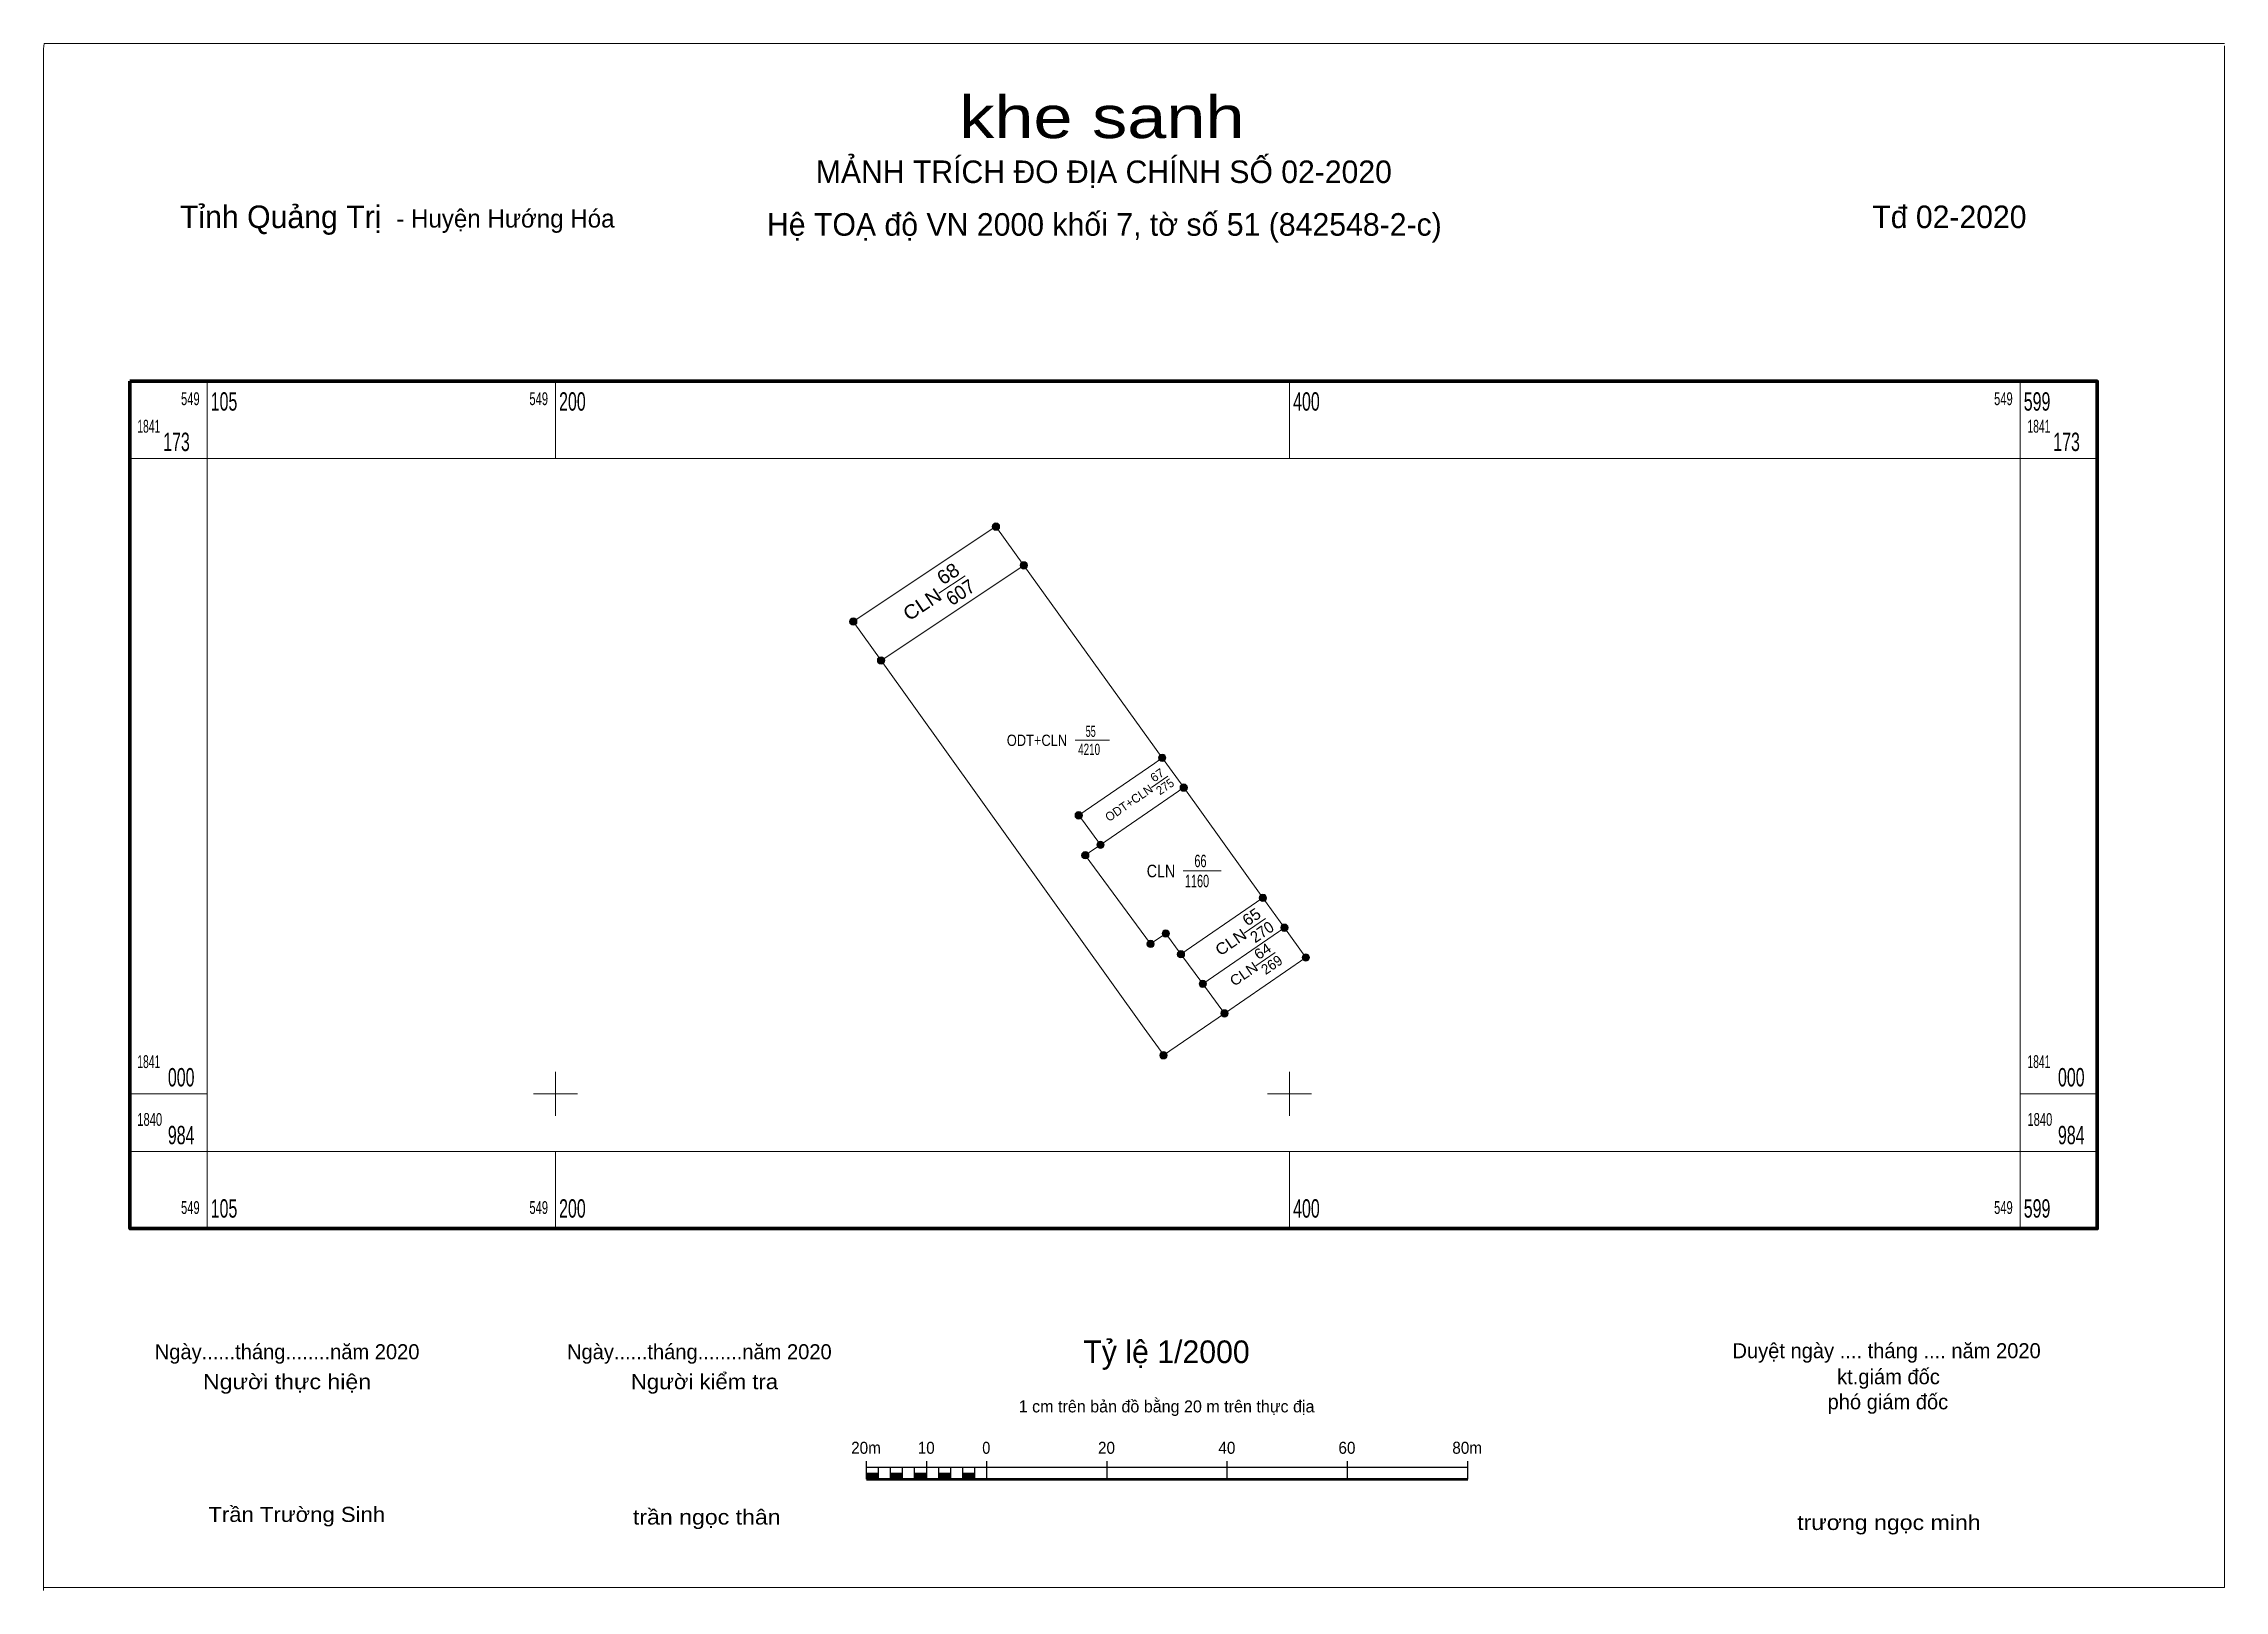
# Model space of a CAD drawing. Header units: metres. Extents: x 549061 to 549655, y 1840865 to 1841286.
import ezdxf
from ezdxf.enums import TextEntityAlignment as Align

# ---------------------------------------------------------------- set-up
doc = ezdxf.new("R2010")
doc.units = ezdxf.units.M
doc.header["$LTSCALE"] = 1.5
doc.header["$PDMODE"] = 32
doc.header["$PDSIZE"] = 0.75
for name, color, linetype, lineweight in [('1', 7, 'Continuous', 13), ('10', 7, 'Continuous', 13), ('11', 7, 'Continuous', 13), ('13', 7, 'Continuous', 13), ('2', 7, 'Continuous', 25), ('63', 7, 'Continuous', 13)]:
    doc.layers.add(name, color=color, linetype=linetype, lineweight=lineweight)
doc.layers.add('4', color=7, linetype='Continuous')

msp = doc.modelspace()

# ---------------------------------------------------------------- hatches: boundary and pattern name
at = {"layer": '2'}
for points in [[(549284.78, 1840894.98), (549288.06, 1840894.98), (549288.06, 1840896.62), (549284.78, 1840896.62)], [(549291.33, 1840894.98), (549294.61, 1840894.98), (549294.61, 1840896.62), (549291.33, 1840896.62)], [(549297.88, 1840894.98), (549301.16, 1840894.98), (549301.16, 1840896.62), (549297.88, 1840896.62)], [(549304.43, 1840894.98), (549307.71, 1840894.98), (549307.71, 1840896.62), (549304.43, 1840896.62)], [(549310.99, 1840894.98), (549314.26, 1840894.98), (549314.26, 1840896.62), (549310.99, 1840896.62)]]:
    msp.add_hatch(color=256, dxfattribs=at).paths.add_polyline_path(points)
at = {"layer": '63'}
for points in [[(549321.04, 1841154.5, 1), (549319.04, 1841154.5, 1)], [(549328.631, 1841143.946, 1), (549326.631, 1841143.946, 1)], [(549282.16, 1841128.63, 1), (549280.16, 1841128.63, 1)], [(549289.722, 1841118.056, 1), (549287.722, 1841118.056, 1)], [(549366.35, 1841091.5, 1), (549364.35, 1841091.5, 1)], [(549372.18, 1841083.39, 1), (549370.18, 1841083.39, 1)], [(549343.57, 1841075.85, 1), (549341.57, 1841075.85, 1)], [(549349.499, 1841067.801, 1), (549347.499, 1841067.801, 1)], [(549345.38, 1841064.97, 1), (549343.38, 1841064.97, 1)], [(549393.78, 1841053.35, 1), (549391.78, 1841053.35, 1)], [(549367.29, 1841043.64, 1), (549365.29, 1841043.64, 1)], [(549399.62, 1841045.24, 1), (549397.62, 1841045.24, 1)], [(549363.17, 1841040.81, 1), (549361.17, 1841040.81, 1)], [(549371.44, 1841038, 1), (549369.44, 1841038, 1)], [(549405.46, 1841037.12, 1), (549403.46, 1841037.12, 1)], [(549377.37, 1841029.95, 1), (549375.37, 1841029.95, 1)], [(549383.3, 1841021.9, 1), (549381.3, 1841021.9, 1)], [(549366.66, 1841010.47, 1), (549364.66, 1841010.47, 1)]]:
    msp.add_hatch(color=256, dxfattribs=at).paths.add_polyline_path(points)

# ---------------------------------------------------------------- linework, layer by layer
at = {"layer": '1'}
for points in [[(549365.66, 1841010.47), (549365.73, 1841010.52), (549360.39, 1841017.84), (549288.72, 1841118.06), (549327.63, 1841143.95)], [(549327.63, 1841143.95), (549365.35, 1841091.5), (549363.3, 1841090.09), (549342.57, 1841075.85), (549348.5, 1841067.8)], [(549348.5, 1841067.8), (549344.38, 1841064.97), (549362.17, 1841040.81), (549366.29, 1841043.64), (549370.44, 1841038), (549376.37, 1841029.95), (549382.3, 1841021.9), (549365.66, 1841010.47)]]:
    msp.add_lwpolyline(points, dxfattribs=at)
for p in [(549348.5, 1841067.8), (549365.66, 1841010.47)]:
    msp.add_point(p, dxfattribs=at)
at = {"layer": '10'}
for p, q in [((549348.5, 1841067.8), (549371.18, 1841083.39)), ((549348.5, 1841067.8), (549371.18, 1841083.39)), ((549348.5, 1841067.8), (549371.18, 1841083.39)), ((549371.18, 1841083.39), (549392.78, 1841053.35)), ((549371.18, 1841083.39), (549392.78, 1841053.35)), ((549371.18, 1841083.39), (549392.78, 1841053.35))]:
    msp.add_line(p, q, dxfattribs=at)
for points in [[(549288.72, 1841118.06), (549281.16, 1841128.63), (549320.04, 1841154.5), (549327.63, 1841143.95)], [(549365.35, 1841091.5), (549365.86, 1841090.8), (549371.18, 1841083.39)], [(549365.35, 1841091.5), (549365.86, 1841090.8), (549371.18, 1841083.39)], [(549365.35, 1841091.5), (549365.86, 1841090.8), (549371.18, 1841083.39)], [(549370.44, 1841038), (549391.05, 1841052.16), (549392.78, 1841053.35), (549398.62, 1841045.24)], [(549370.44, 1841038), (549391.05, 1841052.16), (549392.78, 1841053.35), (549398.62, 1841045.24)], [(549370.44, 1841038), (549391.05, 1841052.16), (549392.78, 1841053.35), (549398.62, 1841045.24)], [(549376.37, 1841029.95), (549396.98, 1841044.11), (549398.62, 1841045.24)], [(549376.37, 1841029.95), (549396.98, 1841044.11), (549398.62, 1841045.24)], [(549376.37, 1841029.95), (549396.98, 1841044.11), (549398.62, 1841045.24)], [(549382.3, 1841021.9), (549404.46, 1841037.12), (549404.46, 1841037.12), (549398.62, 1841045.24)], [(549382.3, 1841021.9), (549404.46, 1841037.12), (549404.46, 1841037.12), (549398.62, 1841045.24)], [(549382.3, 1841021.9), (549404.46, 1841037.12), (549404.46, 1841037.12), (549398.62, 1841045.24)]]:
    msp.add_lwpolyline(points, dxfattribs=at)
at = {"layer": '11'}
for p, q in [((549060.73, 1841286.09), (549654.73, 1841286.09)), ((549654.74, 1841285.45), (549654.74, 1840865.45)), ((549654.73, 1840865.45), (549060.73, 1840865.45))]:
    msp.add_line(p, q, dxfattribs=at)
msp.add_lwpolyline([(549060.55, 1840864.7), (549060.55, 1841284.7), (549060.73, 1841286.09)], dxfattribs=at)
at = {"layer": '13'}
for p, q in [((549304.51, 1841136.36), (549311.68, 1841141.14)), ((549341.59, 1841096.29), (549350.97, 1841096.29)), ((549362.44, 1841083.44), (549366.88, 1841086.49)), ((549371.05, 1841060.69), (549381.43, 1841060.69)), ((549387.69, 1841043.79), (549393.49, 1841047.77)), ((549390.86, 1841034.88), (549396.08, 1841038.47))]:
    msp.add_line(p, q, dxfattribs=at)
at = {"layer": '2'}
for p, q in [((549284.78, 1840894.98), (549284.78, 1840899.89)), ((549284.78, 1840898.25), (549448.57, 1840898.25)), ((549288.06, 1840894.98), (549288.06, 1840898.25)), ((549291.33, 1840894.98), (549291.33, 1840898.25)), ((549294.61, 1840894.98), (549294.61, 1840898.25)), ((549297.88, 1840894.98), (549297.88, 1840898.25)), ((549301.16, 1840894.98), (549301.16, 1840899.89)), ((549304.43, 1840894.98), (549304.43, 1840898.25)), ((549307.71, 1840894.98), (549307.71, 1840898.25)), ((549310.99, 1840894.98), (549310.99, 1840898.25)), ((549314.26, 1840894.98), (549314.26, 1840898.25)), ((549317.54, 1840894.98), (549317.54, 1840899.89)), ((549350.3, 1840894.98), (549350.3, 1840899.89)), ((549383.05, 1840894.98), (549383.05, 1840899.89)), ((549415.81, 1840894.98), (549415.81, 1840899.89)), ((549448.57, 1840894.98), (549448.57, 1840899.89))]:
    msp.add_line(p, q, dxfattribs=at)
at = {"layer": '2', "lineweight": 53}
msp.add_line((549284.78, 1840894.98), (549448.57, 1840894.98), dxfattribs=at)
at = {"layer": '2', "lineweight": 13}
for points in [[(549284.78, 1840894.98), (549288.06, 1840894.98), (549288.06, 1840896.62), (549284.78, 1840896.62)], [(549291.33, 1840894.98), (549294.61, 1840894.98), (549294.61, 1840896.62), (549291.33, 1840896.62)], [(549297.88, 1840894.98), (549301.16, 1840894.98), (549301.16, 1840896.62), (549297.88, 1840896.62)], [(549304.43, 1840894.98), (549307.71, 1840894.98), (549307.71, 1840896.62), (549304.43, 1840896.62)], [(549310.99, 1840894.98), (549314.26, 1840894.98), (549314.26, 1840896.62), (549310.99, 1840896.62)]]:
    msp.add_lwpolyline(points, close=True, dxfattribs=at)
at = {"layer": '63'}
for p, q in [((549105.08, 1841173.1), (549105.08, 1841194.1)), ((549200, 1841173.1), (549200, 1841194.1)), ((549400, 1841173.1), (549400, 1841194.1)), ((549599.08, 1841173.1), (549599.08, 1841194.1)), ((549105.08, 1841173.1), (549084.08, 1841173.1)), ((549599.08, 1841173.1), (549620.08, 1841173.1)), ((549200, 1840994), (549200, 1841006)), ((549400, 1840994), (549400, 1841006)), ((549105.08, 1841000), (549084.08, 1841000)), ((549194, 1841000), (549206, 1841000)), ((549394, 1841000), (549406, 1841000)), ((549599.08, 1841000), (549620.08, 1841000)), ((549105.08, 1840984.25), (549084.08, 1840984.25)), ((549105.08, 1840984.25), (549105.08, 1840963.25)), ((549200, 1840984.25), (549200, 1840963.25)), ((549400, 1840984.25), (549400, 1840963.25)), ((549599.08, 1840984.25), (549599.08, 1840963.25)), ((549599.08, 1840984.25), (549620.08, 1840984.25))]:
    msp.add_line(p, q, dxfattribs=at)
at = {"layer": '63', "lineweight": 70}
msp.add_lwpolyline([(549084.08, 1841194.1), (549620.08, 1841194.1), (549620.08, 1840963.25), (549084.08, 1840963.25)], close=True, dxfattribs=at)
at = {"layer": '63'}
msp.add_lwpolyline([(549105.08, 1841173.1), (549599.08, 1841173.1), (549599.08, 1840984.25), (549105.08, 1840984.25)], close=True, dxfattribs=at)
for centre in [(549320.04, 1841154.5), (549327.631, 1841143.946), (549281.16, 1841128.63), (549288.722, 1841118.056), (549365.35, 1841091.5), (549371.18, 1841083.39), (549342.57, 1841075.85), (549348.499, 1841067.801), (549344.38, 1841064.97), (549392.78, 1841053.35), (549366.29, 1841043.64), (549398.62, 1841045.24), (549362.17, 1841040.81), (549370.44, 1841038), (549404.46, 1841037.12), (549376.37, 1841029.95), (549382.3, 1841021.9), (549365.66, 1841010.47)]:
    msp.add_circle(centre, 1, dxfattribs=at)

# ---------------------------------------------------------------- texts
at = {"layer": '13'}
for s, height, rotation, width, p in [('68', 3.8, 33.639, 1.05, (549308.047, 1841140.088)), ('67', 2.37, 34.486, 1.05, (549364.629, 1841085.808)), ('65', 3.11, 34.491, 1.05, (549390.559, 1841046.895)), ('64', 2.8, 34.491, 1.1, (549393.462, 1841037.683))]:
    msp.add_text(s, height=height, rotation=rotation, dxfattribs=dict(at, width=width)).set_placement(p, align=Align.CENTER)
for s, height, width, p in [('55', 3.08, 0.6, (549345.85, 1841097.21)), ('66', 3.41, 0.65, (549375.75, 1841061.71))]:
    msp.add_text(s, height=height, dxfattribs=dict(at, width=width)).set_placement(p, align=Align.CENTER)
at = {"layer": '2'}
for s, height, width, p in [('khe sanh', 11.46, 1.25, (549348.89, 1841260.35)), ('Người thực hiện', 4.094, 1.15, (549126.88, 1840919.51)), ('Người kiểm tra', 4.094, 1.1, (549240.615, 1840919.51)), ('20m', 3.275, 0.95, (549284.625, 1840901.91)), ('10', 3.275, 0.95, (549301.03, 1840901.91)), ('0', 3.275, 0.9, (549317.395, 1840901.91)), ('20', 3.275, 0.95, (549350.15, 1840901.91)), ('40', 3.275, 0.95, (549382.95, 1840901.91)), ('60', 3.275, 0.95, (549415.67, 1840901.91)), ('80m', 3.275, 0.95, (549448.425, 1840901.91)), ('Trần Trường Sinh', 4.094, 1.1, (549129.52, 1840883.35)), ('trần ngọc thân', 4.094, 1.15, (549241.235, 1840882.63)), ('trương ngọc minh', 4.094, 1.15, (549563.33, 1840881.15))]:
    msp.add_text(s, height=height, dxfattribs=dict(at, width=width)).set_placement(p, align=Align.CENTER)
for s, height, p in [('MẢNH TRÍCH ĐO ĐỊA CHÍNH SỐ 02-2020', 6.14, (549349.43, 1841248.11)), ('Hệ TOẠ độ VN 2000 khối 7, tờ số 51 (842548-2-c)', 6.156, (549349.565, 1841233.75)), ('Ngày......tháng........năm 2020', 4.094, (549126.895, 1840927.67)), ('Ngày......tháng........năm 2020', 4.094, (549239.215, 1840927.67)), ('Tỷ lệ 1/2000', 6.158, (549366.505, 1840926.63)), ('Duyệt ngày .... tháng .... năm 2020', 4.094, (549562.705, 1840927.95)), ('kt.giám đốc', 4.094, (549563.215, 1840920.87)), ('1 cm trên bản đồ bằng 20 m trên thực địa', 3.275, (549366.53, 1840913.19)), ('phó giám đốc', 4.094, (549563.055, 1840914.03))]:
    msp.add_text(s, height=height, dxfattribs=at).set_placement(p, align=Align.CENTER)
for s, height, p in [('Tỉnh Quảng Trị ', 6.156, (549097.69, 1841235.83)), ('- Huyện Hướng Hóa', 4.912, (549156.65, 1841235.99))]:
    msp.add_text(s, height=height, dxfattribs=at).set_placement(p)
msp.add_text(' Tđ 02-2020', height=6.14, dxfattribs=at).set_placement((549600.82, 1841235.83), align=Align.RIGHT)
at = {"layer": '2', "width": 1.1}
for height, rotation, p in [(3.8, 33.639, (549305.645, 1841134.845)), (3.11, 34.491, (549388.689, 1841042.591)), (2.8, 34.491, (549391.754, 1841033.806))]:
    msp.add_text('CLN', height=height, rotation=rotation, dxfattribs=at).set_placement(p, align=Align.RIGHT)
at = {"layer": '2', "width": 0.85}
for s, height, p in [('ODT+CLN', 3.08, (549339.43, 1841094.75)), ('CLN', 3.41, (549368.87, 1841058.98))]:
    msp.add_text(s, height=height, dxfattribs=at).set_placement(p, align=Align.RIGHT)
at = {"layer": '2'}
msp.add_text('ODT+CLN', height=2.37, rotation=34.486, dxfattribs=at).set_placement((549363.078, 1841082.435), align=Align.RIGHT)
at = {"layer": '4', "width": 0.95}
for s, height, rotation, p in [('607', 3.8, 33.639, (549311.392, 1841135.014)), ('275', 2.37, 34.486, (549366.789, 1841082.691)), ('270', 3.11, 34.491, (549393.399, 1841042.809)), ('269', 2.8, 34.491, (549395.967, 1841033.978))]:
    msp.add_text(s, height=height, rotation=rotation, dxfattribs=at).set_placement(p, align=Align.CENTER)
at = {"layer": '4', "width": 0.65}
for s, height, p in [('4210', 3.08, (549345.42, 1841092.28)), ('1160', 3.41, (549374.815, 1841056.25))]:
    msp.add_text(s, height=height, dxfattribs=at).set_placement(p, align=Align.CENTER)
at = {"layer": '63', "width": 0.65}
for s, height, p in [('549', 3.5, (549103.07, 1841187.6)), ('549', 3.5, (549197.99, 1841187.6)), ('549', 3.5, (549597.07, 1841187.6)), ('173', 5, (549100.38, 1841175.1)), ('173', 5, (549615.37, 1841175.1)), ('000', 5, (549101.66, 1841002)), ('000', 5, (549616.65, 1841002)), ('984', 5, (549101.65, 1840986.25)), ('984', 5, (549616.64, 1840986.25)), ('549', 3.5, (549103.07, 1840967.25)), ('549', 3.5, (549197.99, 1840967.25)), ('549', 3.5, (549597.07, 1840967.25))]:
    msp.add_text(s, height=height, dxfattribs=at).set_placement(p, align=Align.RIGHT)
at = {"layer": '63'}
for s, height, width, p in [('105', 5, 0.65, (549106.08, 1841186.1)), ('200', 5, 0.65, (549201, 1841186.1)), ('400', 5, 0.65, (549401, 1841186.1)), ('599', 5, 0.65, (549600.08, 1841186.1)), ('1841', 3.5, 0.6, (549086.08, 1841180.1)), ('1841', 3.5, 0.6, (549601.08, 1841180.1)), ('1841', 3.5, 0.6, (549086.08, 1841007)), ('1841', 3.5, 0.6, (549601.08, 1841007)), ('1840', 3.5, 0.65, (549086.08, 1840991.25)), ('1840', 3.5, 0.65, (549601.08, 1840991.25)), ('105', 5, 0.65, (549106.08, 1840966.25)), ('200', 5, 0.65, (549201, 1840966.25)), ('400', 5, 0.65, (549401, 1840966.25)), ('599', 5, 0.65, (549600.08, 1840966.25))]:
    msp.add_text(s, height=height, dxfattribs=dict(at, width=width)).set_placement(p)

doc.saveas('drawing.dxf')
